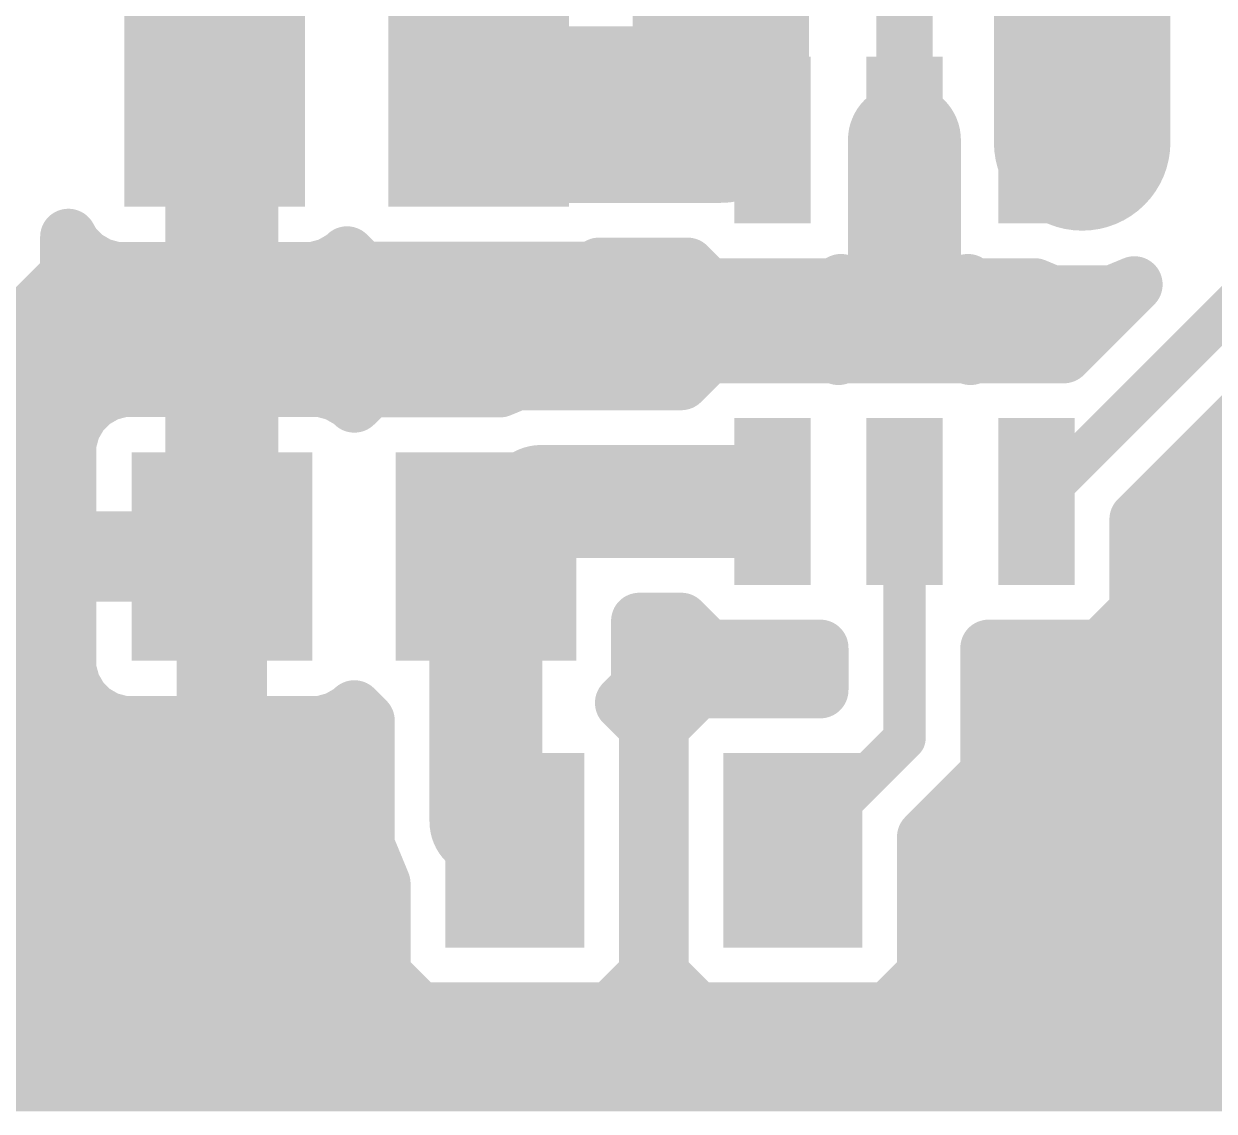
# Model space of a CAD drawing. Extents: x -40.6 to 40.6, y -25.6 to 25.6.
# Drawn here: x -17.82 to -9.25, y -25.57 to -17.75 of the extents above; entities that cross this region are included whole.
import ezdxf

# ---------------------------------------------------------------- set-up
doc = ezdxf.new("R2010")
doc.units = 0
doc.layers.add('16', color=175, linetype='CONTINUOUS')

# ---------------------------------------------------------------- blocks, each defined once
blk = doc.blocks.new('RECT')
blk.add_solid([(-0.5, -0.5), (0.5, -0.5), (-0.5, 0.5), (0.5, 0.5)])

msp = doc.modelspace()

# ---------------------------------------------------------------- linework, layer by layer
at = {"layer": '16'}
for points, const_width in [([(-10.2, -15.8932), (-10.2, -18.6)], 1.27), ([(-12.8, -18.4), (-12.8, -15.9864)], 1.27), ([(-16.5638, -18.1914), (-16.5638, -17.106)], 0.4064), ([(-16.3202, -17.106), (-16.3202, -18.1914)], 0.4064), ([(-11.4788, -17.526), (-11.4788, -18.5832)], 0.4064), ([(-11.4788, -18.5832), (-11.4788, -17.526)], 0.4064), ([(-16.5638, -17.8816), (-16.3202, -17.8816)], 0.4064), ([(-14.5288, -18.4), (-14.542, -18.3132)], 1.27), ([(-11.4788, -17.8816), (-11.4788, -17.8816)], 0.4064), ([(-12.8, -18.4), (-14.5288, -18.4)], 1.27), ([(-16.442, -18.3132), (-16.3896, -18.3132)], 0.8128), ([(-16.3896, -18.3132), (-16.3896, -19.9)], 0.8128), ([(-16.3202, -18.1914), (-16.5638, -18.1914)], 0.4064), ([(-11.4788, -18.288), (-11.4788, -18.288)], 0.4064), ([(-16.5638, -19.5204), (-16.5638, -18.435)], 0.4064), ([(-16.5638, -18.435), (-16.3202, -18.435)], 0.4064), ([(-16.3202, -18.435), (-16.3202, -19.5204)], 0.4064), ([(-11.4788, -18.5832), (-11.4788, -19.9)], 0.8128), ([(-12.4456, -18.6), (-12.8, -18.4)], 0.254), ([(-11.4788, -19.6404), (-11.4788, -18.5832)], 0.4064), ([(-11.4788, -18.5832), (-11.4788, -18.5832)], 0.4064), ([(-11.4788, -18.5832), (-11.4788, -19.6404)], 0.4064), ([(-11.4788, -18.5832), (-11.4788, -18.5832)], 0.4064), ([(-16.5638, -18.6944), (-16.3202, -18.6944)], 0.4064), ([(-12.4288, -18.5832), (-12.4456, -18.6)], 0.254), ([(-11.4788, -18.6944), (-11.4788, -18.6944)], 0.4064), ([(-10.5288, -18.5832), (-10.512, -18.6)], 0.254), ([(-10.512, -18.6), (-10.2, -18.6)], 0.254), ([(-10.2, -18.6), (-9.9, -18.6)], 0.254), ([(-16.5638, -19.1008), (-16.3202, -19.1008)], 0.4064), ([(-11.4788, -19.1008), (-11.4788, -19.1008)], 0.4064), ([(-17.4944, -19.5518), (-17.4944, -19.2806)], 0.4064), ([(-17.4944, -19.2806), (-17.4579, -19.3439)], 0.4064), ([(-17.4579, -19.3439), (-17.3727, -19.4291)], 0.4064), ([(-17.3727, -19.4291), (-17.2685, -19.4892)], 0.4064), ([(-15.6155, -19.4892), (-15.5113, -19.4291)], 0.4064), ([(-15.5113, -19.4291), (-15.4892, -19.4069)], 0.4064), ([(-15.4892, -19.4069), (-15.3797, -19.5164)], 0.4064), ([(-17.8492, -19.9066), (-17.4944, -19.5518)], 0.4064), ([(-17.4944, -19.5072), (-17.2014, -19.5072)], 0.4064), ([(-17.2685, -19.4892), (-17.1522, -19.5204)], 0.4064), ([(-17.1522, -19.5204), (-16.5638, -19.5204)], 0.4064), ([(-16.5638, -19.5072), (-16.3202, -19.5072)], 0.4064), ([(-16.3202, -19.5204), (-15.7318, -19.5204)], 0.4064), ([(-15.7318, -19.5204), (-15.6155, -19.4892)], 0.4064), ([(-15.6826, -19.5072), (-15.3889, -19.5072)], 0.4064), ([(-15.3797, -19.5164), (-13.7043, -19.5164)], 0.4064), ([(-13.7043, -19.5164), (-13.6761, -19.4882)], 0.4064), ([(-13.6951, -19.5072), (-13.0207, -19.5072)], 0.4064), ([(-13.6761, -19.4882), (-13.0397, -19.4882)], 0.4064), ([(-13.0397, -19.4882), (-12.8915, -19.6364)], 0.4064), ([(-11.4788, -19.5072), (-11.4788, -19.5072)], 0.4064), ([(-12.8915, -19.6364), (-11.9661, -19.6364)], 0.4064), ([(-11.9661, -19.6364), (-11.9358, -19.6061)], 0.4064), ([(-11.9358, -19.6061), (-11.9303, -19.6092)], 0.4064), ([(-11.9303, -19.6092), (-11.814, -19.6404)], 0.4064), ([(-11.814, -19.6404), (-11.4788, -19.6404)], 0.4064), ([(-11.4788, -19.6404), (-11.1436, -19.6404)], 0.4064), ([(-11.1436, -19.6404), (-11.0273, -19.6092)], 0.4064), ([(-11.0273, -19.6092), (-11.0218, -19.6061)], 0.4064), ([(-11.0218, -19.6061), (-10.9915, -19.6364)], 0.4064), ([(-10.9915, -19.6364), (-10.5415, -19.6364)], 0.4064), ([(-10.5415, -19.6364), (-10.4165, -19.6882)], 0.4064), ([(-9.8243, -19.6222), (-10.332, -20.13)], 0.4064), ([(-9.9835, -19.6882), (-9.8243, -19.6222)], 0.4064), ([(-14.1, -19.9), (-16.3896, -19.9)], 0.8128), ([(-16.3896, -19.9), (-16.3896, -21.5786)], 0.8128), ([(-11.4788, -19.9), (-14.1, -19.9)], 0.8128), ([(-10.5288, -21.1832), (-9, -19.6544)], 0.3048), ([(-10.4165, -19.6882), (-9.9835, -19.6882)], 0.4064), ([(-19.1986, -21.256), (-17.8492, -19.9066)], 0.4064), ([(-17.8562, -19.9136), (-10.1156, -19.9136)], 0.4064), ([(-12.8915, -20.13), (-13.0851, -20.3236)], 0.4064), ([(-11.9661, -20.13), (-12.8915, -20.13)], 0.4064), ([(-11.9538, -20.1423), (-11.9661, -20.13)], 0.4064), ([(-11.9415, -20.13), (-11.9538, -20.1423)], 0.4064), ([(-11.0161, -20.13), (-11.9415, -20.13)], 0.4064), ([(-11.0038, -20.1423), (-11.0161, -20.13)], 0.4064), ([(-10.9915, -20.13), (-11.0038, -20.1423)], 0.4064), ([(-10.332, -20.13), (-10.9915, -20.13)], 0.4064), ([(-18.2626, -20.32), (-13.0815, -20.32)], 0.4064), ([(-14.2652, -20.3236), (-14.3902, -20.3754)], 0.4064), ([(-13.0851, -20.3236), (-14.2652, -20.3236)], 0.4064), ([(-9.8006, -21.3114), (-8.7492, -20.26)], 0.4064), ([(-17.2161, -20.4026), (-17.3203, -20.4627)], 0.4064), ([(-17.0998, -20.3714), (-17.2161, -20.4026)], 0.4064), ([(-16.5114, -20.3714), (-17.0998, -20.3714)], 0.4064), ([(-16.5114, -21.4568), (-16.5114, -20.3714)], 0.4064), ([(-15.6794, -20.3714), (-16.2678, -20.3714)], 0.4064), ([(-16.2678, -20.3714), (-16.2678, -21.4568)], 0.4064), ([(-15.5631, -20.4026), (-15.6794, -20.3714)], 0.4064), ([(-15.4589, -20.4627), (-15.5631, -20.4026)], 0.4064), ([(-15.3273, -20.3754), (-15.4368, -20.4849)], 0.4064), ([(-14.3902, -20.3754), (-15.3273, -20.3754)], 0.4064), ([(-17.3203, -20.4627), (-17.4055, -20.5479)], 0.4064), ([(-15.4368, -20.4849), (-15.4589, -20.4627)], 0.4064), ([(-17.4055, -20.5479), (-17.4656, -20.6521)], 0.4064), ([(-17.4656, -20.6521), (-17.4968, -20.7684)], 0.4064), ([(-18.669, -20.7264), (-17.4855, -20.7264)], 0.4064), ([(-16.5114, -20.7264), (-16.2678, -20.7264)], 0.4064), ([(-9.2156, -20.7264), (-8.6908, -20.7264)], 0.4064), ([(-17.4968, -20.7684), (-17.4968, -21.4568)], 0.4064), ([(-14.0942, -21.1832), (-14.4896, -21.5786)], 0.8128), ([(-12.6832, -21.1832), (-14.0942, -21.1832)], 0.8128), ([(-19.0754, -21.1328), (-17.4968, -21.1328)], 0.4064), ([(-16.5114, -21.1328), (-16.2678, -21.1328)], 0.4064), ([(-9.622, -21.1328), (-8.6908, -21.1328)], 0.4064), ([(-12.4288, -21.1832), (-12.6832, -21.1832)], 0.254), ([(-11.4788, -21.1832), (-11.4788, -22.8898)], 0.3048), ([(-9.8006, -21.9709), (-9.8006, -21.3114)], 0.4064), ([(-14.4896, -23.4858), (-14.4896, -21.5786)], 0.8128), ([(-17.4968, -21.4568), (-16.5114, -21.4568)], 0.4064), ([(-16.2678, -21.4568), (-16.5114, -21.4568)], 0.4064), ([(-16.5114, -21.4568), (-16.5114, -21.7004)], 0.4064), ([(-19.1986, -21.5392), (-16.5114, -21.5392)], 0.4064), ([(-9.8006, -21.5392), (-7.7054, -21.5392)], 0.4064), ([(-16.5114, -21.7004), (-17.4968, -21.7004)], 0.4064), ([(-17.4968, -21.7004), (-17.4968, -22.3888)], 0.4064), ([(-16.5114, -22.7858), (-16.5114, -21.7004)], 0.4064), ([(-16.5114, -21.7004), (-16.2678, -21.7004)], 0.4064), ([(-16.2678, -21.7004), (-16.2678, -22.7858)], 0.4064), ([(-19.2287, -21.9456), (-17.4968, -21.9456)], 0.4064), ([(-16.5114, -21.9456), (-16.2678, -21.9456)], 0.4064), ([(-9.8006, -21.9456), (-8.6908, -21.9456)], 0.4064), ([(-13.3864, -22.5163), (-13.3864, -22.0428)], 0.4064), ([(-13.3864, -22.0428), (-13.0851, -22.0428)], 0.4064), ([(-13.0851, -22.0428), (-12.8915, -22.2364)], 0.4064), ([(-10.0661, -22.2364), (-9.8006, -21.9709)], 0.4064), ([(-12.8915, -22.2364), (-12.0844, -22.2364)], 0.4064), ([(-12.0844, -22.2364), (-12.0844, -22.54)], 0.4064), ([(-10.8732, -23.1406), (-10.8732, -22.2364)], 0.4064), ([(-10.8732, -22.2364), (-10.0661, -22.2364)], 0.4064), ([(-20.2712, -22.352), (-17.4968, -22.352)], 0.4064), ([(-16.5114, -22.352), (-16.2678, -22.352)], 0.4064), ([(-13.3864, -22.352), (-12.0844, -22.352)], 0.4064), ([(-10.8732, -22.352), (-8.6747, -22.352)], 0.4064), ([(-17.4968, -22.3888), (-17.4656, -22.5051)], 0.4064), ([(-17.4656, -22.5051), (-17.4055, -22.6093)], 0.4064), ([(-13.5023, -22.6322), (-13.3864, -22.5163)], 0.4064), ([(-12.9699, -22.54), (-13.2354, -22.8055)], 0.4064), ([(-12.0844, -22.54), (-12.9699, -22.54)], 0.4064), ([(-17.4055, -22.6093), (-17.3203, -22.6944)], 0.4064), ([(-13.329, -22.8055), (-13.5023, -22.6322)], 0.4064), ([(-17.3203, -22.6944), (-17.2161, -22.7546)], 0.4064), ([(-15.5631, -22.7546), (-15.4589, -22.6944)], 0.4064), ([(-15.4589, -22.6944), (-15.4368, -22.6723)], 0.4064), ([(-15.4368, -22.6723), (-15.3492, -22.7599)], 0.4064), ([(-20.2712, -22.7584), (-17.202, -22.7584)], 0.4064), ([(-17.2161, -22.7546), (-17.0998, -22.7858)], 0.4064), ([(-17.0998, -22.7858), (-16.5114, -22.7858)], 0.4064), ([(-16.5114, -22.7584), (-16.2678, -22.7584)], 0.4064), ([(-16.2678, -22.7858), (-15.6794, -22.7858)], 0.4064), ([(-15.6794, -22.7858), (-15.5631, -22.7546)], 0.4064), ([(-15.5772, -22.7584), (-15.3507, -22.7584)], 0.4064), ([(-15.3492, -22.7599), (-15.3492, -23.6568)], 0.4064), ([(-13.3761, -22.7584), (-13.1883, -22.7584)], 0.4064), ([(-13.329, -24.5809), (-13.329, -22.8055)], 0.4064), ([(-13.2354, -22.8055), (-13.2354, -24.5809)], 0.4064), ([(-10.8732, -22.7584), (-6.631, -22.7584)], 0.4064), ([(-11.4788, -22.8898), (-12.2822, -23.6932)], 0.3048), ([(-11.329, -23.5964), (-10.8732, -23.1406)], 0.4064), ([(-20.2712, -23.1648), (-15.3492, -23.1648)], 0.4064), ([(-13.329, -23.1648), (-13.2354, -23.1648)], 0.4064), ([(-10.8974, -23.1648), (-6.631, -23.1648)], 0.4064), ([(-14.2822, -23.6932), (-14.4896, -23.4858)], 0.8128), ([(-20.6148, -23.5712), (-15.3492, -23.5712)], 0.4064), ([(-13.329, -23.5712), (-13.2354, -23.5712)], 0.4064), ([(-11.3038, -23.5712), (-6.631, -23.5712)], 0.4064), ([(-15.3492, -23.6568), (-15.2354, -23.9315)], 0.4064), ([(-11.329, -24.5809), (-11.329, -23.5964)], 0.4064), ([(-20.9858, -23.9776), (-15.2354, -23.9776)], 0.4064), ([(-15.2354, -23.9315), (-15.2354, -24.5809)], 0.4064), ([(-13.329, -23.9776), (-13.2354, -23.9776)], 0.4064), ([(-11.329, -23.9776), (-6.631, -23.9776)], 0.4064), ([(-20.9858, -24.384), (-15.2354, -24.384)], 0.4064), ([(-13.329, -24.384), (-13.2354, -24.384)], 0.4064), ([(-11.329, -24.384), (-6.631, -24.384)], 0.4064), ([(-15.2354, -24.5809), (-14.9699, -24.8464)], 0.4064), ([(-13.5945, -24.8464), (-13.329, -24.5809)], 0.4064), ([(-13.2354, -24.5809), (-12.9699, -24.8464)], 0.4064), ([(-11.5945, -24.8464), (-11.329, -24.5809)], 0.4064), ([(-39.126, -24.7904), (-15.0259, -24.7904)], 0.4064), ([(-14.9699, -24.8464), (-13.5945, -24.8464)], 0.4064), ([(-13.5385, -24.7904), (-13.0259, -24.7904)], 0.4064), ([(-12.9699, -24.8464), (-11.5945, -24.8464)], 0.4064), ([(-11.5385, -24.7904), (1.194, -24.7904)], 0.4064), ([(-38.8985, -25.1968), (11.8785, -25.1968)], 0.4064), ([(38.5318, -25.3659), (-38.3311, -25.3659)], 0.4064)]:
    msp.add_lwpolyline(points, dxfattribs=dict(at, const_width=const_width))
for points, const_width in [([(-16.5638, -17.78, 1), (-16.5638, -17.9832)], 0.2032), ([(-16.3202, -17.9832, 1), (-16.3202, -17.78)], 0.2032), ([(-14.2281, -18.2655, 1), (-14.8559, -18.3609)], 0.635), ([(-11.4788, -17.78, 1), (-11.4788, -17.9832)], 0.2032), ([(-11.4788, -17.9832, 1), (-11.4788, -17.78)], 0.2032), ([(-14.5288, -18.0825, 1), (-14.5288, -18.7175)], 0.635), ([(-12.8, -18.7175, 1), (-12.8, -18.0825)], 0.635), ([(-16.442, -18.11, 1), (-16.442, -18.5164)], 0.4064), ([(-16.1864, -18.3132, 1), (-16.5928, -18.3132)], 0.4064), ([(-16.3896, -18.5164, 1), (-16.3896, -18.11)], 0.4064), ([(-16.5638, -18.0898, 1), (-16.5638, -18.293)], 0.2032), ([(-16.3202, -18.293, 1), (-16.3202, -18.0898)], 0.2032), ([(-14.8427, -18.4477, 1), (-14.2149, -18.3523)], 0.635), ([(-16.6654, -18.1914, 1), (-16.4622, -18.1914)], 0.2032), ([(-16.4218, -18.1914, 1), (-16.2186, -18.1914)], 0.2032), ([(-13.1175, -18.4, 1), (-12.4825, -18.4)], 0.635), ([(-11.4788, -18.1864, 1), (-11.4788, -18.3896)], 0.2032), ([(-11.4788, -18.3896, 1), (-11.4788, -18.1864)], 0.2032), ([(-16.4622, -18.435, 1), (-16.6654, -18.435)], 0.2032), ([(-16.5638, -18.3334, 1), (-16.5638, -18.5366)], 0.2032), ([(-16.2186, -18.435, 1), (-16.4218, -18.435)], 0.2032), ([(-16.3202, -18.5366, 1), (-16.3202, -18.3334)], 0.2032), ([(-11.2756, -18.5832, 1), (-11.682, -18.5832)], 0.4064), ([(-12.7688, -18.3447, 1), (-12.8312, -18.4553)], 0.127), ([(-10.5175, -18.6, 1), (-9.8825, -18.6)], 0.635), ([(-11.3772, -18.5832, 1), (-11.5804, -18.5832)], 0.2032), ([(-11.4788, -18.4816, 1), (-11.4788, -18.6848)], 0.2032), ([(-11.3772, -18.5832, 1), (-11.5804, -18.5832)], 0.2032), ([(-11.4788, -18.4816, 1), (-11.4788, -18.6848)], 0.2032), ([(-11.4788, -18.6848, 1), (-11.4788, -18.4816)], 0.2032), ([(-11.4788, -18.6848, 1), (-11.4788, -18.4816)], 0.2032), ([(-16.5638, -18.5928, 1), (-16.5638, -18.796)], 0.2032), ([(-16.3202, -18.796, 1), (-16.3202, -18.5928)], 0.2032), ([(-12.4905, -18.5551, 1), (-12.4007, -18.6449)], 0.127), ([(-12.4768, -18.6553, 1), (-12.4144, -18.5447)], 0.127), ([(-12.3839, -18.6281, 1), (-12.4737, -18.5383)], 0.127), ([(-11.5804, -18.5832, 1), (-11.3772, -18.5832)], 0.2032), ([(-11.5804, -18.5832, 1), (-11.3772, -18.5832)], 0.2032), ([(-11.4788, -18.5928, 1), (-11.4788, -18.796)], 0.2032), ([(-11.4788, -18.796, 1), (-11.4788, -18.5928)], 0.2032), ([(-10.4839, -18.5383, 1), (-10.5737, -18.6281)], 0.127), ([(-10.512, -18.5365, 1), (-10.512, -18.6635)], 0.127), ([(-10.5569, -18.6449, 1), (-10.4671, -18.5551)], 0.127), ([(-10.2, -18.5365, 1), (-10.2, -18.6635)], 0.127), ([(-10.2, -18.6635, 1), (-10.2, -18.5365)], 0.127), ([(-9.9, -18.6635, 1), (-9.9, -18.5365)], 0.127), ([(-16.5638, -18.9992, 1), (-16.5638, -19.2024)], 0.2032), ([(-16.3202, -19.2024, 1), (-16.3202, -18.9992)], 0.2032), ([(-11.4788, -18.9992, 1), (-11.4788, -19.2024)], 0.2032), ([(-11.4788, -19.2024, 1), (-11.4788, -18.9992)], 0.2032), ([(-17.3928, -19.2806, 1), (-17.596, -19.2806)], 0.2032), ([(-17.4064, -19.2298, 1), (-17.5824, -19.3314)], 0.2032), ([(-17.386, -19.2721, 1), (-17.5297, -19.4158)], 0.2032), ([(-17.5458, -19.3947, 1), (-17.3699, -19.2931)], 0.2032), ([(-17.3219, -19.3411, 1), (-17.4235, -19.517)], 0.2032), ([(-17.4446, -19.5009, 1), (-17.3009, -19.3572)], 0.2032), ([(-15.5831, -19.3572, 1), (-15.4394, -19.5009)], 0.2032), ([(-15.4173, -19.3351, 1), (-15.561, -19.4788)], 0.2032), ([(-15.4605, -19.517, 1), (-15.5621, -19.3411)], 0.2032), ([(-15.4173, -19.4788, 1), (-15.561, -19.3351)], 0.2032), ([(-17.4944, -19.4056, 1), (-17.4944, -19.6088)], 0.2032), ([(-17.4226, -19.6237, 1), (-17.5662, -19.48)], 0.2032), ([(-17.2422, -19.3911, 1), (-17.2948, -19.5874)], 0.2032), ([(-17.3193, -19.5772, 1), (-17.2177, -19.4013)], 0.2032), ([(-17.1522, -19.4188, 1), (-17.1522, -19.622)], 0.2032), ([(-17.2014, -19.6088, 1), (-17.2014, -19.4056)], 0.2032), ([(-17.1785, -19.6185, 1), (-17.1259, -19.4223)], 0.2032), ([(-16.5638, -19.4056, 1), (-16.5638, -19.6088)], 0.2032), ([(-16.5638, -19.622, 1), (-16.5638, -19.4188)], 0.2032), ([(-16.3202, -19.4188, 1), (-16.3202, -19.622)], 0.2032), ([(-16.3202, -19.6088, 1), (-16.3202, -19.4056)], 0.2032), ([(-15.7581, -19.4223, 1), (-15.7055, -19.6185)], 0.2032), ([(-15.6826, -19.4056, 1), (-15.6826, -19.6088)], 0.2032), ([(-15.7318, -19.622, 1), (-15.7318, -19.4188)], 0.2032), ([(-15.6663, -19.4013, 1), (-15.5647, -19.5772)], 0.2032), ([(-15.5892, -19.5874, 1), (-15.6418, -19.3911)], 0.2032), ([(-15.3797, -19.4148, 1), (-15.3797, -19.618)], 0.2032), ([(-15.4516, -19.5882, 1), (-15.3079, -19.4446)], 0.2032), ([(-15.3889, -19.6088, 1), (-15.3889, -19.4056)], 0.2032), ([(-13.7761, -19.4446, 1), (-13.6324, -19.5882)], 0.2032), ([(-13.6951, -19.4056, 1), (-13.6951, -19.6088)], 0.2032), ([(-13.6761, -19.3866, 1), (-13.6761, -19.5898)], 0.2032), ([(-13.6042, -19.56, 1), (-13.7479, -19.4164)], 0.2032), ([(-13.7043, -19.618, 1), (-13.7043, -19.4148)], 0.2032), ([(-12.9679, -19.4164, 1), (-13.1116, -19.56)], 0.2032), ([(-13.0397, -19.5898, 1), (-13.0397, -19.3866)], 0.2032), ([(-13.0207, -19.6088, 1), (-13.0207, -19.4056)], 0.2032), ([(-11.4788, -19.4056, 1), (-11.4788, -19.6088)], 0.2032), ([(-11.4788, -19.6088, 1), (-11.4788, -19.4056)], 0.2032), ([(-16.6654, -19.5204, 1), (-16.4622, -19.5204)], 0.2032), ([(-16.4218, -19.5204, 1), (-16.2186, -19.5204)], 0.2032), ([(-12.8915, -19.5348, 1), (-12.8915, -19.738)], 0.2032), ([(-11.8849, -19.5181, 1), (-11.9866, -19.694)], 0.2032), ([(-11.904, -19.5111, 1), (-11.9566, -19.7074)], 0.2032), ([(-11.8639, -19.6779, 1), (-12.0076, -19.5342)], 0.2032), ([(-11.9811, -19.6972, 1), (-11.8794, -19.5213)], 0.2032), ([(-11.9661, -19.738, 1), (-11.9661, -19.5348)], 0.2032), ([(-11.814, -19.5388, 1), (-11.814, -19.742)], 0.2032), ([(-11.8403, -19.7385, 1), (-11.7877, -19.5423)], 0.2032), ([(-11.4788, -19.5388, 1), (-11.4788, -19.742)], 0.2032), ([(-11.4788, -19.742, 1), (-11.4788, -19.5388)], 0.2032), ([(-11.1699, -19.5423, 1), (-11.1173, -19.7385)], 0.2032), ([(-11.1436, -19.742, 1), (-11.1436, -19.5388)], 0.2032), ([(-11.0782, -19.5213, 1), (-10.9765, -19.6972)], 0.2032), ([(-10.95, -19.5342, 1), (-11.0937, -19.6779)], 0.2032), ([(-10.9915, -19.5348, 1), (-10.9915, -19.738)], 0.2032), ([(-10.971, -19.694, 1), (-11.0727, -19.5181)], 0.2032), ([(-11.001, -19.7074, 1), (-11.0536, -19.5111)], 0.2032), ([(-10.5026, -19.5425, 1), (-10.5804, -19.7303)], 0.2032), ([(-10.5415, -19.738, 1), (-10.5415, -19.5348)], 0.2032), ([(-9.7524, -19.6941, 1), (-9.8961, -19.5504)], 0.2032), ([(-9.7854, -19.7161, 1), (-9.8631, -19.5284)], 0.2032), ([(-17.596, -19.5518, 1), (-17.3928, -19.5518)], 0.2032), ([(-16.3896, -19.6968, 1), (-16.3896, -20.1032)], 0.4064), ([(-16.1864, -19.9, 1), (-16.5928, -19.9)], 0.4064), ([(-14.1, -19.6968, 1), (-14.1, -20.1032)], 0.4064), ([(-14.1, -20.1032, 1), (-14.1, -19.6968)], 0.4064), ([(-12.9634, -19.7082, 1), (-12.8197, -19.5646)], 0.2032), ([(-12.0379, -19.5646, 1), (-11.8942, -19.7082)], 0.2032), ([(-11.4788, -20.1032, 1), (-11.4788, -19.6968)], 0.4064), ([(-11.0634, -19.7082, 1), (-10.9197, -19.5646)], 0.2032), ([(-10.4165, -19.5866, 1), (-10.4165, -19.7898)], 0.2032), ([(-10.4553, -19.7821, 1), (-10.3776, -19.5943)], 0.2032), ([(-10.0224, -19.5943, 1), (-9.9447, -19.7821)], 0.2032), ([(-9.9835, -19.7898, 1), (-9.9835, -19.5866)], 0.2032), ([(-11.5804, -19.6404, 1), (-11.3772, -19.6404)], 0.2032), ([(-11.5804, -19.6404, 1), (-11.3772, -19.6404)], 0.2032), ([(-16.5928, -19.9, 1), (-16.1864, -19.9)], 0.4064), ([(-11.682, -19.9, 1), (-11.2756, -19.9)], 0.4064), ([(-17.8562, -19.812, 1), (-17.8562, -20.0152)], 0.2032), ([(-17.921, -19.8348, 1), (-17.7773, -19.9784)], 0.2032), ([(-17.7773, -19.9784, 1), (-17.921, -19.8348)], 0.2032), ([(-10.1156, -20.0152, 1), (-10.1156, -19.812)], 0.2032), ([(-12.8915, -20.0284, 1), (-12.8915, -20.2316)], 0.2032), ([(-12.8197, -20.2018, 1), (-12.9634, -20.0582)], 0.2032), ([(-11.8942, -20.0582, 1), (-12.0379, -20.2018)], 0.2032), ([(-11.9415, -20.0284, 1), (-11.9415, -20.2316)], 0.2032), ([(-11.8697, -20.2018, 1), (-12.0134, -20.0582)], 0.2032), ([(-11.9661, -20.2316, 1), (-11.9661, -20.0284)], 0.2032), ([(-10.9442, -20.0582, 1), (-11.0879, -20.2018)], 0.2032), ([(-10.9915, -20.0284, 1), (-10.9915, -20.2316)], 0.2032), ([(-10.9197, -20.2018, 1), (-11.0634, -20.0582)], 0.2032), ([(-11.0161, -20.2316, 1), (-11.0161, -20.0284)], 0.2032), ([(-10.332, -20.2316, 1), (-10.332, -20.0284)], 0.2032), ([(-12.0256, -20.0704, 1), (-11.882, -20.2141)], 0.2032), ([(-12.0257, -20.2141, 1), (-11.8819, -20.0704)], 0.2032), ([(-11.0756, -20.0704, 1), (-10.9319, -20.2141)], 0.2032), ([(-11.0756, -20.2141, 1), (-10.932, -20.0704)], 0.2032), ([(-10.4039, -20.0582, 1), (-10.2602, -20.2018)], 0.2032), ([(-14.2652, -20.222, 1), (-14.2652, -20.4252)], 0.2032), ([(-14.2263, -20.4175, 1), (-14.3041, -20.2297)], 0.2032), ([(-13.0851, -20.4252, 1), (-13.0851, -20.222)], 0.2032), ([(-13.0815, -20.4216, 1), (-13.0815, -20.2184)], 0.2032), ([(-17.2424, -20.3044, 1), (-17.1898, -20.5007)], 0.2032), ([(-17.1653, -20.4905, 1), (-17.2669, -20.3146)], 0.2032), ([(-17.0998, -20.2698, 1), (-17.0998, -20.473)], 0.2032), ([(-17.0735, -20.4695, 1), (-17.1261, -20.2733)], 0.2032), ([(-16.4098, -20.3714, 1), (-16.613, -20.3714)], 0.2032), ([(-16.5114, -20.473, 1), (-16.5114, -20.2698)], 0.2032), ([(-16.2678, -20.2698, 1), (-16.2678, -20.473)], 0.2032), ([(-16.1662, -20.3714, 1), (-16.3694, -20.3714)], 0.2032), ([(-15.6531, -20.2733, 1), (-15.7057, -20.4695)], 0.2032), ([(-15.6794, -20.473, 1), (-15.6794, -20.2698)], 0.2032), ([(-15.5123, -20.3146, 1), (-15.6139, -20.4905)], 0.2032), ([(-15.5894, -20.5007, 1), (-15.5368, -20.3044)], 0.2032), ([(-15.3273, -20.2738, 1), (-15.3273, -20.477)], 0.2032), ([(-15.2555, -20.4472, 1), (-15.3992, -20.3036)], 0.2032), ([(-14.4291, -20.2815, 1), (-14.3514, -20.4693)], 0.2032), ([(-14.3902, -20.477, 1), (-14.3902, -20.2738)], 0.2032), ([(-13.157, -20.2518, 1), (-13.0133, -20.3954)], 0.2032), ([(-17.3711, -20.3748, 1), (-17.2695, -20.5507)], 0.2032), ([(-17.2485, -20.5346, 1), (-17.3922, -20.3909)], 0.2032), ([(-15.387, -20.3909, 1), (-15.5307, -20.5346)], 0.2032), ([(-15.5097, -20.5507, 1), (-15.4081, -20.3748)], 0.2032), ([(-17.4773, -20.476, 1), (-17.3336, -20.6197)], 0.2032), ([(-17.3175, -20.5987, 1), (-17.4934, -20.4971)], 0.2032), ([(-15.5086, -20.413, 1), (-15.3649, -20.5567)], 0.2032), ([(-15.5086, -20.5567, 1), (-15.3649, -20.413)], 0.2032), ([(-17.3675, -20.6784, 1), (-17.5638, -20.6258)], 0.2032), ([(-17.5536, -20.6013, 1), (-17.3777, -20.7029)], 0.2032), ([(-17.4855, -20.828, 1), (-17.4855, -20.6248)], 0.2032), ([(-16.5114, -20.6248, 1), (-16.5114, -20.828)], 0.2032), ([(-16.2678, -20.828, 1), (-16.2678, -20.6248)], 0.2032), ([(-9.2156, -20.6248, 1), (-9.2156, -20.828)], 0.2032), ([(-17.3952, -20.7684, 1), (-17.5984, -20.7684)], 0.2032), ([(-17.5949, -20.7421, 1), (-17.3987, -20.7947)], 0.2032), ([(-14.0942, -20.98, 1), (-14.0942, -21.3864)], 0.4064), ([(-13.9505, -21.3269, 1), (-14.2379, -21.0395)], 0.4064), ([(-12.6832, -21.3864, 1), (-12.6832, -20.98)], 0.4064), ([(-17.4968, -21.2344, 1), (-17.4968, -21.0312)], 0.2032), ([(-16.5114, -21.0312, 1), (-16.5114, -21.2344)], 0.2032), ([(-16.2678, -21.2344, 1), (-16.2678, -21.0312)], 0.2032), ([(-9.622, -21.0312, 1), (-9.622, -21.2344)], 0.2032), ([(-12.6832, -21.1197, 1), (-12.6832, -21.2467)], 0.127), ([(-12.4288, -21.2467, 1), (-12.4288, -21.1197)], 0.127), ([(-11.4026, -21.1832, 1), (-11.555, -21.1832)], 0.1524), ([(-10.5827, -21.1293, 1), (-10.4749, -21.2371)], 0.1524), ([(-9.699, -21.3114, 1), (-9.9022, -21.3114)], 0.2032), ([(-9.8724, -21.2396, 1), (-9.7288, -21.3833)], 0.2032), ([(-14.2864, -21.5786, 1), (-14.6928, -21.5786)], 0.4064), ([(-14.6333, -21.4349, 1), (-14.3459, -21.7223)], 0.4064), ([(-17.4968, -21.3552, 1), (-17.4968, -21.5584)], 0.2032), ([(-16.5114, -21.3552, 1), (-16.5114, -21.5584)], 0.2032), ([(-16.4098, -21.4568, 1), (-16.613, -21.4568)], 0.2032), ([(-16.5114, -21.5584, 1), (-16.5114, -21.3552)], 0.2032), ([(-16.2678, -21.5584, 1), (-16.2678, -21.3552)], 0.2032), ([(-17.5984, -21.4568, 1), (-17.3952, -21.4568)], 0.2032), ([(-16.5928, -21.5786, 1), (-16.1864, -21.5786)], 0.4064), ([(-16.613, -21.4568, 1), (-16.4098, -21.4568)], 0.2032), ([(-16.5114, -21.6408, 1), (-16.5114, -21.4376)], 0.2032), ([(-16.3694, -21.4568, 1), (-16.1662, -21.4568)], 0.2032), ([(-9.8006, -21.4376, 1), (-9.8006, -21.6408)], 0.2032), ([(-17.4968, -21.5988, 1), (-17.4968, -21.802)], 0.2032), ([(-17.3952, -21.7004, 1), (-17.5984, -21.7004)], 0.2032), ([(-16.4098, -21.7004, 1), (-16.613, -21.7004)], 0.2032), ([(-16.5114, -21.5988, 1), (-16.5114, -21.802)], 0.2032), ([(-16.5114, -21.802, 1), (-16.5114, -21.5988)], 0.2032), ([(-16.1662, -21.7004, 1), (-16.3694, -21.7004)], 0.2032), ([(-16.2678, -21.802, 1), (-16.2678, -21.5988)], 0.2032), ([(-16.613, -21.7004, 1), (-16.4098, -21.7004)], 0.2032), ([(-17.4968, -22.0472, 1), (-17.4968, -21.844)], 0.2032), ([(-16.5114, -21.844, 1), (-16.5114, -22.0472)], 0.2032), ([(-16.2678, -22.0472, 1), (-16.2678, -21.844)], 0.2032), ([(-9.8006, -21.844, 1), (-9.8006, -22.0472)], 0.2032), ([(-13.2848, -22.0428, 1), (-13.488, -22.0428)], 0.2032), ([(-13.3864, -21.9412, 1), (-13.3864, -22.1444)], 0.2032), ([(-13.0133, -21.971, 1), (-13.157, -22.1146)], 0.2032), ([(-13.0851, -22.1444, 1), (-13.0851, -21.9412)], 0.2032), ([(-9.7288, -22.0428, 1), (-9.8724, -21.8991)], 0.2032), ([(-9.9022, -21.9709, 1), (-9.699, -21.9709)], 0.2032), ([(-12.8915, -22.1348, 1), (-12.8915, -22.338)], 0.2032), ([(-12.9634, -22.3082, 1), (-12.8197, -22.1646)], 0.2032), ([(-11.9828, -22.2364, 1), (-12.186, -22.2364)], 0.2032), ([(-12.0844, -22.338, 1), (-12.0844, -22.1348)], 0.2032), ([(-10.7716, -22.2364, 1), (-10.9748, -22.2364)], 0.2032), ([(-10.8732, -22.1348, 1), (-10.8732, -22.338)], 0.2032), ([(-10.1379, -22.1646, 1), (-9.9942, -22.3082)], 0.2032), ([(-10.0661, -22.338, 1), (-10.0661, -22.1348)], 0.2032), ([(-17.4968, -22.4536, 1), (-17.4968, -22.2504)], 0.2032), ([(-16.5114, -22.2504, 1), (-16.5114, -22.4536)], 0.2032), ([(-16.2678, -22.4536, 1), (-16.2678, -22.2504)], 0.2032), ([(-13.3864, -22.2504, 1), (-13.3864, -22.4536)], 0.2032), ([(-12.0844, -22.4536, 1), (-12.0844, -22.2504)], 0.2032), ([(-10.8732, -22.2504, 1), (-10.8732, -22.4536)], 0.2032), ([(-17.3987, -22.3625, 1), (-17.5949, -22.4151)], 0.2032), ([(-17.5984, -22.3888, 1), (-17.3952, -22.3888)], 0.2032), ([(-17.3777, -22.4543, 1), (-17.5536, -22.5559)], 0.2032), ([(-13.3146, -22.5882, 1), (-13.4582, -22.4445)], 0.2032), ([(-12.9699, -22.4384, 1), (-12.9699, -22.6416)], 0.2032), ([(-12.8981, -22.6118, 1), (-13.0418, -22.4682)], 0.2032), ([(-12.0844, -22.6416, 1), (-12.0844, -22.4384)], 0.2032), ([(-17.5638, -22.5314, 1), (-17.3675, -22.4788)], 0.2032), ([(-17.3336, -22.5375, 1), (-17.4773, -22.6812)], 0.2032), ([(-13.4304, -22.5604, 1), (-13.5741, -22.704)], 0.2032), ([(-13.488, -22.5163, 1), (-13.2848, -22.5163)], 0.2032), ([(-12.186, -22.54, 1), (-11.9828, -22.54)], 0.2032), ([(-17.4934, -22.6601, 1), (-17.3175, -22.5585)], 0.2032), ([(-17.2695, -22.6065, 1), (-17.3711, -22.7824)], 0.2032), ([(-17.3922, -22.7663, 1), (-17.2485, -22.6226)], 0.2032), ([(-15.5307, -22.6226, 1), (-15.387, -22.7663)], 0.2032), ([(-15.3649, -22.6005, 1), (-15.5086, -22.7442)], 0.2032), ([(-15.4081, -22.7824, 1), (-15.5097, -22.6065)], 0.2032), ([(-15.3649, -22.7442, 1), (-15.5086, -22.6005)], 0.2032), ([(-13.5741, -22.5604, 1), (-13.4304, -22.704)], 0.2032), ([(-17.1898, -22.6565, 1), (-17.2424, -22.8528)], 0.2032), ([(-17.2669, -22.8426, 1), (-17.1653, -22.6667)], 0.2032), ([(-17.202, -22.86, 1), (-17.202, -22.6568)], 0.2032), ([(-17.0998, -22.6842, 1), (-17.0998, -22.8874)], 0.2032), ([(-17.1261, -22.8839, 1), (-17.0735, -22.6877)], 0.2032), ([(-16.5114, -22.6568, 1), (-16.5114, -22.86)], 0.2032), ([(-16.5114, -22.8874, 1), (-16.5114, -22.6842)], 0.2032), ([(-16.2678, -22.6842, 1), (-16.2678, -22.8874)], 0.2032), ([(-16.2678, -22.86, 1), (-16.2678, -22.6568)], 0.2032), ([(-15.7057, -22.6877, 1), (-15.6531, -22.8839)], 0.2032), ([(-15.6794, -22.8874, 1), (-15.6794, -22.6842)], 0.2032), ([(-15.5772, -22.6568, 1), (-15.5772, -22.86)], 0.2032), ([(-15.6139, -22.6667, 1), (-15.5123, -22.8426)], 0.2032), ([(-15.5368, -22.8528, 1), (-15.5894, -22.6565)], 0.2032), ([(-15.2476, -22.7599, 1), (-15.4508, -22.7599)], 0.2032), ([(-15.421, -22.8318, 1), (-15.2774, -22.6881)], 0.2032), ([(-15.3507, -22.86, 1), (-15.3507, -22.6568)], 0.2032), ([(-13.3761, -22.6568, 1), (-13.3761, -22.86)], 0.2032), ([(-13.2274, -22.8055, 1), (-13.4306, -22.8055)], 0.2032), ([(-13.1338, -22.8055, 1), (-13.337, -22.8055)], 0.2032), ([(-13.1883, -22.86, 1), (-13.1883, -22.6568)], 0.2032), ([(-10.8732, -22.6568, 1), (-10.8732, -22.86)], 0.2032), ([(-16.613, -22.7858, 1), (-16.4098, -22.7858)], 0.2032), ([(-16.3694, -22.7858, 1), (-16.1662, -22.7858)], 0.2032), ([(-13.4008, -22.8773, 1), (-13.2572, -22.7336)], 0.2032), ([(-13.3072, -22.7336, 1), (-13.1636, -22.8773)], 0.2032), ([(-11.4249, -22.9437, 1), (-11.5327, -22.8359)], 0.1524), ([(-11.555, -22.8898, 1), (-11.4026, -22.8898)], 0.1524), ([(-10.8014, -23.2125, 1), (-10.945, -23.0688)], 0.2032), ([(-15.3492, -23.2664, 1), (-15.3492, -23.0632)], 0.2032), ([(-13.329, -23.0632, 1), (-13.329, -23.2664)], 0.2032), ([(-13.2354, -23.2664, 1), (-13.2354, -23.0632)], 0.2032), ([(-10.8974, -23.0632, 1), (-10.8974, -23.2664)], 0.2032), ([(-10.9748, -23.1406, 1), (-10.7716, -23.1406)], 0.2032), ([(-14.3459, -23.3421, 1), (-14.6333, -23.6295)], 0.4064), ([(-14.6928, -23.4858, 1), (-14.2864, -23.4858)], 0.4064), ([(-15.3492, -23.6728, 1), (-15.3492, -23.4696)], 0.2032), ([(-14.4259, -23.8369, 1), (-14.1385, -23.5495)], 0.4064), ([(-13.329, -23.4696, 1), (-13.329, -23.6728)], 0.2032), ([(-13.2354, -23.6728, 1), (-13.2354, -23.4696)], 0.2032), ([(-11.3038, -23.4696, 1), (-11.3038, -23.6728)], 0.2032), ([(-15.2553, -23.6179, 1), (-15.4431, -23.6957)], 0.2032), ([(-11.2274, -23.5964, 1), (-11.4306, -23.5964)], 0.2032), ([(-11.4008, -23.5246, 1), (-11.2572, -23.6683)], 0.2032), ([(-15.4508, -23.6568, 1), (-15.2476, -23.6568)], 0.2032), ([(-12.3361, -23.6393, 1), (-12.2283, -23.7471)], 0.1524), ([(-15.1338, -23.9315, 1), (-15.337, -23.9315)], 0.2032), ([(-15.3293, -23.9704, 1), (-15.1415, -23.8926)], 0.2032), ([(-15.2354, -24.0792, 1), (-15.2354, -23.876)], 0.2032), ([(-13.329, -23.876, 1), (-13.329, -24.0792)], 0.2032), ([(-13.2354, -24.0792, 1), (-13.2354, -23.876)], 0.2032), ([(-11.329, -23.876, 1), (-11.329, -24.0792)], 0.2032), ([(-15.2354, -24.4856, 1), (-15.2354, -24.2824)], 0.2032), ([(-13.329, -24.2824, 1), (-13.329, -24.4856)], 0.2032), ([(-13.2354, -24.4856, 1), (-13.2354, -24.2824)], 0.2032), ([(-11.329, -24.2824, 1), (-11.329, -24.4856)], 0.2032), ([(-15.1636, -24.5091, 1), (-15.3072, -24.6528)], 0.2032), ([(-13.2572, -24.6528, 1), (-13.4008, -24.5091)], 0.2032), ([(-13.1636, -24.5091, 1), (-13.3072, -24.6528)], 0.2032), ([(-11.2572, -24.6528, 1), (-11.4008, -24.5091)], 0.2032), ([(-15.337, -24.5809, 1), (-15.1338, -24.5809)], 0.2032), ([(-13.4306, -24.5809, 1), (-13.2274, -24.5809)], 0.2032), ([(-13.337, -24.5809, 1), (-13.1338, -24.5809)], 0.2032), ([(-11.4306, -24.5809, 1), (-11.2274, -24.5809)], 0.2032), ([(-14.9699, -24.7448, 1), (-14.9699, -24.948)], 0.2032), ([(-15.0259, -24.892, 1), (-15.0259, -24.6888)], 0.2032), ([(-13.5385, -24.6888, 1), (-13.5385, -24.892)], 0.2032), ([(-13.5945, -24.948, 1), (-13.5945, -24.7448)], 0.2032), ([(-12.9699, -24.7448, 1), (-12.9699, -24.948)], 0.2032), ([(-13.0259, -24.892, 1), (-13.0259, -24.6888)], 0.2032), ([(-11.5385, -24.6888, 1), (-11.5385, -24.892)], 0.2032), ([(-11.5945, -24.948, 1), (-11.5945, -24.7448)], 0.2032), ([(-15.0418, -24.9182, 1), (-14.8981, -24.7746)], 0.2032), ([(-13.6663, -24.7746, 1), (-13.5226, -24.9182)], 0.2032), ([(-13.0418, -24.9182, 1), (-12.8981, -24.7746)], 0.2032), ([(-11.6663, -24.7746, 1), (-11.5226, -24.9182)], 0.2032)]:
    msp.add_lwpolyline(points, format="xyb", dxfattribs=dict(at, const_width=const_width))

# ---------------------------------------------------------------- block references
for p, xscale, yscale in [((-16.442, -18.3132), 1.3, 1.5), ((-14.542, -18.3132), 1.3, 1.5), ((-12.4288, -18.5832), 0.55, 1.2), ((-11.4788, -18.5832), 0.55, 1.2), ((-10.5288, -18.5832), 0.55, 1.2), ((-12.4288, -21.1832), 0.55, 1.2), ((-11.4788, -21.1832), 0.55, 1.2), ((-10.5288, -21.1832), 0.55, 1.2)]:
    msp.add_blockref('RECT', p, dxfattribs=dict(at, xscale=xscale, yscale=yscale))
at = {"layer": '16', "xscale": 1.3, "yscale": 1.5, "rotation": 180}
for p in [(-16.3896, -21.5786), (-14.4896, -21.5786)]:
    msp.add_blockref('RECT', p, dxfattribs=at)
at = {"layer": '16', "yscale": 1.4}
for p in [(-14.2822, -23.6932), (-12.2822, -23.6932)]:
    msp.add_blockref('RECT', p, dxfattribs=at)

doc.saveas('drawing.dxf')
